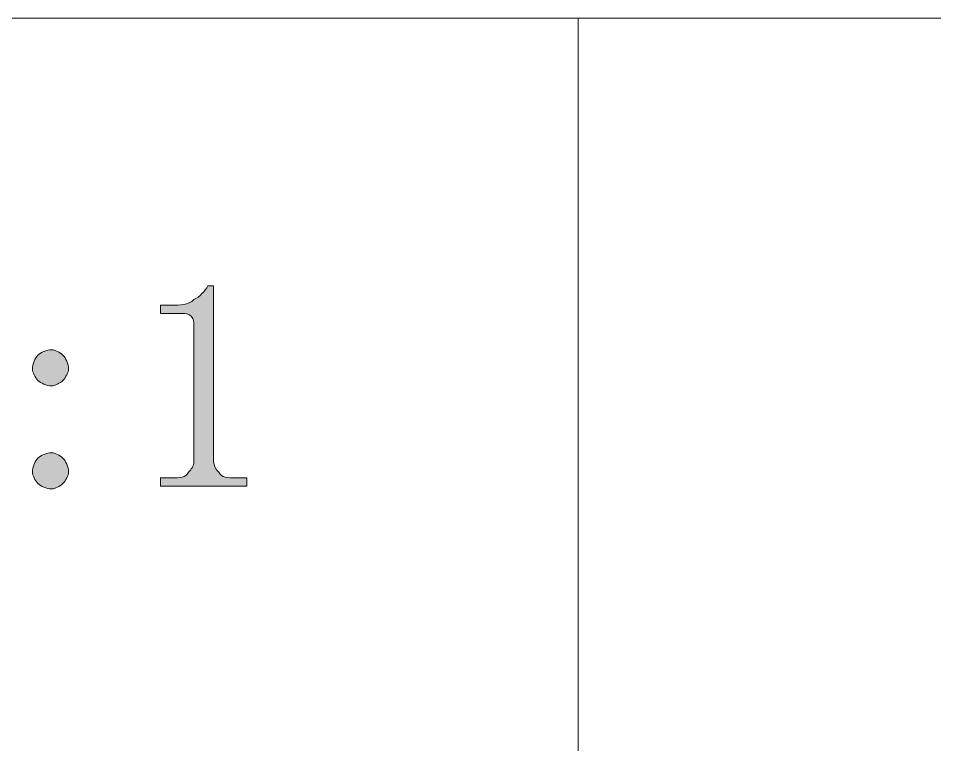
# Model space of a CAD drawing. Header units: millimetres. Extents: x 0 to 297, y 0 to 208.
# Drawn here: x 270.53 to 276.83, y 13.86 to 18.9 of the extents above; entities that cross this region are included whole.
import ezdxf

# ---------------------------------------------------------------- set-up
doc = ezdxf.new("R2010")
doc.units = ezdxf.units.MM

msp = doc.modelspace()

# ---------------------------------------------------------------- hatches: boundary and pattern name
h = msp.add_hatch(color=7)
edge = h.paths.add_edge_path(flags=0)
edge.add_spline(control_points=[(269.801269, 17.057457), (269.801269, 17.057457), (269.801269, 15.869301), (269.801269, 15.869301), (269.801269, 15.811799), (269.820672, 15.792749), (269.839722, 15.773699), (269.858772, 15.735246), (269.897225, 15.735246), (269.954728, 15.735246), (269.954728, 15.735246), (270.031281, 15.735246), (270.031281, 15.735246), (270.031281, 15.735246), (270.031281, 15.677743), (270.031281, 15.677743), (270.031281, 15.677743), (269.437203, 15.677743), (269.437203, 15.677743), (269.437203, 15.677743), (269.437203, 15.735246), (269.437203, 15.735246), (269.437203, 15.735246), (269.514108, 15.735246), (269.514108, 15.735246), (269.571258, 15.735246), (269.609711, 15.735246), (269.628761, 15.773699), (269.648164, 15.792749), (269.667214, 15.811799), (269.667214, 15.850251), (269.667214, 15.850251), (269.667214, 16.789346), (269.667214, 16.789346), (269.667214, 16.808396), (269.667214, 16.827446), (269.648164, 16.846849), (269.628761, 16.865899), (269.609711, 16.865899), (269.590661, 16.865899), (269.590661, 16.865899), (269.437203, 16.865899), (269.437203, 16.865899), (269.437203, 16.865899), (269.437203, 16.923401), (269.437203, 16.923401), (269.437203, 16.923401), (269.514108, 16.923401), (269.514108, 16.923401), (269.571258, 16.923401), (269.628761, 16.923401), (269.667214, 16.961854), (269.705667, 16.980904), (269.743767, 17.019357), (269.763169, 17.057457), (269.763169, 17.057457), (269.801269, 17.057457), (269.801269, 17.057457), (269.801269, 17.057457), (269.801269, 17.057457), (269.801269, 17.057457)], knot_values=[0, 0, 0, 0, 1, 1, 1, 2, 2, 2, 3, 3, 3, 4, 4, 4, 5, 5, 5, 6, 6, 6, 7, 7, 7, 8, 8, 8, 9, 9, 9, 10, 10, 10, 11, 11, 11, 12, 12, 12, 13, 13, 13, 14, 14, 14, 15, 15, 15, 16, 16, 16, 17, 17, 17, 18, 18, 18, 19, 19, 19, 20, 20, 20, 20], degree=3, periodic=1)
edge = h.paths.add_edge_path(flags=0)
edge.add_spline(control_points=[(270.874772, 16.482782), (270.874772, 16.463379), (270.855369, 16.425279), (270.836319, 16.405876), (270.817269, 16.386826), (270.778817, 16.367776), (270.759767, 16.367776), (270.721314, 16.367776), (270.682861, 16.386826), (270.663811, 16.405876), (270.644761, 16.425279), (270.625711, 16.463379), (270.625711, 16.482782), (270.625711, 16.520882), (270.644761, 16.559335), (270.663811, 16.578385), (270.682861, 16.597788), (270.721314, 16.616838), (270.759767, 16.616838), (270.778817, 16.616838), (270.817269, 16.597788), (270.836319, 16.578385), (270.855369, 16.559335), (270.874772, 16.520882), (270.874772, 16.482782), (270.874772, 16.482782), (270.874772, 16.482782), (270.874772, 16.482782), (270.874772, 16.482782), (270.874772, 16.482782), (270.874772, 16.482782)], knot_values=[0, 0, 0, 0, 1, 1, 1, 2, 2, 2, 3, 3, 3, 4, 4, 4, 5, 5, 5, 6, 6, 6, 7, 7, 7, 8, 8, 8, 9, 9, 9, 10, 10, 10, 10], degree=3, periodic=1)
edge = h.paths.add_edge_path(flags=0)
edge.add_spline(control_points=[(270.874772, 15.773699), (270.874772, 15.754296), (270.855369, 15.715843), (270.836319, 15.696793), (270.817269, 15.677743), (270.778817, 15.658693), (270.759767, 15.658693), (270.721314, 15.658693), (270.682861, 15.677743), (270.663811, 15.696793), (270.644761, 15.715843), (270.625711, 15.754296), (270.625711, 15.773699), (270.625711, 15.811799), (270.644761, 15.850251), (270.663811, 15.869301), (270.682861, 15.888351), (270.721314, 15.907754), (270.759767, 15.907754), (270.778817, 15.907754), (270.817269, 15.888351), (270.836319, 15.869301), (270.855369, 15.850251), (270.874772, 15.811799), (270.874772, 15.773699), (270.874772, 15.773699), (270.874772, 15.773699), (270.874772, 15.773699), (270.874772, 15.773699), (270.874772, 15.773699), (270.874772, 15.773699)], knot_values=[0, 0, 0, 0, 1, 1, 1, 2, 2, 2, 3, 3, 3, 4, 4, 4, 5, 5, 5, 6, 6, 6, 7, 7, 7, 8, 8, 8, 9, 9, 9, 10, 10, 10, 10], degree=3, periodic=1)
edge = h.paths.add_edge_path(flags=0)
edge.add_spline(control_points=[(271.871369, 17.057457), (271.871369, 17.057457), (271.871369, 15.869301), (271.871369, 15.869301), (271.871369, 15.811799), (271.890419, 15.792749), (271.909469, 15.773699), (271.928872, 15.735246), (271.966972, 15.735246), (272.024475, 15.735246), (272.024475, 15.735246), (272.101381, 15.735246), (272.101381, 15.735246), (272.101381, 15.735246), (272.101381, 15.677743), (272.101381, 15.677743), (272.101381, 15.677743), (271.507303, 15.677743), (271.507303, 15.677743), (271.507303, 15.677743), (271.507303, 15.735246), (271.507303, 15.735246), (271.507303, 15.735246), (271.583856, 15.735246), (271.583856, 15.735246), (271.641358, 15.735246), (271.679458, 15.735246), (271.698861, 15.773699), (271.717911, 15.792749), (271.736961, 15.811799), (271.736961, 15.850251), (271.736961, 15.850251), (271.736961, 16.789346), (271.736961, 16.789346), (271.736961, 16.808396), (271.736961, 16.827446), (271.717911, 16.846849), (271.698861, 16.865899), (271.679458, 16.865899), (271.660408, 16.865899), (271.660408, 16.865899), (271.507303, 16.865899), (271.507303, 16.865899), (271.507303, 16.865899), (271.507303, 16.923401), (271.507303, 16.923401), (271.507303, 16.923401), (271.583856, 16.923401), (271.583856, 16.923401), (271.641358, 16.923401), (271.698861, 16.923401), (271.736961, 16.961854), (271.775414, 16.980904), (271.813867, 17.019357), (271.832917, 17.057457), (271.832917, 17.057457), (271.871369, 17.057457), (271.871369, 17.057457), (271.871369, 17.057457), (271.871369, 17.057457), (271.871369, 17.057457)], knot_values=[0, 0, 0, 0, 1, 1, 1, 2, 2, 2, 3, 3, 3, 4, 4, 4, 5, 5, 5, 6, 6, 6, 7, 7, 7, 8, 8, 8, 9, 9, 9, 10, 10, 10, 11, 11, 11, 12, 12, 12, 13, 13, 13, 14, 14, 14, 15, 15, 15, 16, 16, 16, 17, 17, 17, 18, 18, 18, 19, 19, 19, 20, 20, 20, 20], degree=3, periodic=1)

# ---------------------------------------------------------------- linework, layer by layer
at = {"color": 7, "lineweight": 15}
for points in [[(238.197672, 18.897546), (293.163978, 18.897546)], [(274.382089, 18.897546), (274.382089, 13.857057)]]:
    msp.add_lwpolyline(points, dxfattribs=at)
at = {"color": 7, "lineweight": 0}
for points, knots in [([(271.871369, 17.057457), (271.871369, 17.057457), (271.871369, 15.869301), (271.871369, 15.869301), (271.871369, 15.811799), (271.890419, 15.792749), (271.909469, 15.773699), (271.928872, 15.735246), (271.966972, 15.735246), (272.024475, 15.735246), (272.024475, 15.735246), (272.101381, 15.735246), (272.101381, 15.735246), (272.101381, 15.735246), (272.101381, 15.677743), (272.101381, 15.677743), (272.101381, 15.677743), (271.507303, 15.677743), (271.507303, 15.677743), (271.507303, 15.677743), (271.507303, 15.735246), (271.507303, 15.735246), (271.507303, 15.735246), (271.583856, 15.735246), (271.583856, 15.735246), (271.641358, 15.735246), (271.679458, 15.735246), (271.698861, 15.773699), (271.717911, 15.792749), (271.736961, 15.811799), (271.736961, 15.850251), (271.736961, 15.850251), (271.736961, 16.789346), (271.736961, 16.789346), (271.736961, 16.808396), (271.736961, 16.827446), (271.717911, 16.846849), (271.698861, 16.865899), (271.679458, 16.865899), (271.660408, 16.865899), (271.660408, 16.865899), (271.507303, 16.865899), (271.507303, 16.865899), (271.507303, 16.865899), (271.507303, 16.923401), (271.507303, 16.923401), (271.507303, 16.923401), (271.583856, 16.923401), (271.583856, 16.923401), (271.641358, 16.923401), (271.698861, 16.923401), (271.736961, 16.961854), (271.775414, 16.980904), (271.813867, 17.019357), (271.832917, 17.057457), (271.832917, 17.057457), (271.871369, 17.057457), (271.871369, 17.057457), (271.871369, 17.057457), (271.871369, 17.057457), (271.871369, 17.057457)], [0, 0, 0, 0, 1, 1, 1, 2, 2, 2, 3, 3, 3, 4, 4, 4, 5, 5, 5, 6, 6, 6, 7, 7, 7, 8, 8, 8, 9, 9, 9, 10, 10, 10, 11, 11, 11, 12, 12, 12, 13, 13, 13, 14, 14, 14, 15, 15, 15, 16, 16, 16, 17, 17, 17, 18, 18, 18, 19, 19, 19, 20, 20, 20, 20]), ([(270.874772, 16.482782), (270.874772, 16.463379), (270.855369, 16.425279), (270.836319, 16.405876), (270.817269, 16.386826), (270.778817, 16.367776), (270.759767, 16.367776), (270.721314, 16.367776), (270.682861, 16.386826), (270.663811, 16.405876), (270.644761, 16.425279), (270.625711, 16.463379), (270.625711, 16.482782), (270.625711, 16.520882), (270.644761, 16.559335), (270.663811, 16.578385), (270.682861, 16.597788), (270.721314, 16.616838), (270.759767, 16.616838), (270.778817, 16.616838), (270.817269, 16.597788), (270.836319, 16.578385), (270.855369, 16.559335), (270.874772, 16.520882), (270.874772, 16.482782), (270.874772, 16.482782), (270.874772, 16.482782), (270.874772, 16.482782), (270.874772, 16.482782), (270.874772, 16.482782), (270.874772, 16.482782)], [0, 0, 0, 0, 1, 1, 1, 2, 2, 2, 3, 3, 3, 4, 4, 4, 5, 5, 5, 6, 6, 6, 7, 7, 7, 8, 8, 8, 9, 9, 9, 10, 10, 10, 10]), ([(270.874772, 15.773699), (270.874772, 15.754296), (270.855369, 15.715843), (270.836319, 15.696793), (270.817269, 15.677743), (270.778817, 15.658693), (270.759767, 15.658693), (270.721314, 15.658693), (270.682861, 15.677743), (270.663811, 15.696793), (270.644761, 15.715843), (270.625711, 15.754296), (270.625711, 15.773699), (270.625711, 15.811799), (270.644761, 15.850251), (270.663811, 15.869301), (270.682861, 15.888351), (270.721314, 15.907754), (270.759767, 15.907754), (270.778817, 15.907754), (270.817269, 15.888351), (270.836319, 15.869301), (270.855369, 15.850251), (270.874772, 15.811799), (270.874772, 15.773699), (270.874772, 15.773699), (270.874772, 15.773699), (270.874772, 15.773699), (270.874772, 15.773699), (270.874772, 15.773699), (270.874772, 15.773699)], [0, 0, 0, 0, 1, 1, 1, 2, 2, 2, 3, 3, 3, 4, 4, 4, 5, 5, 5, 6, 6, 6, 7, 7, 7, 8, 8, 8, 9, 9, 9, 10, 10, 10, 10])]:
    msp.add_open_spline(points, degree=3, knots=knots, dxfattribs=at)

doc.saveas('drawing.dxf')
